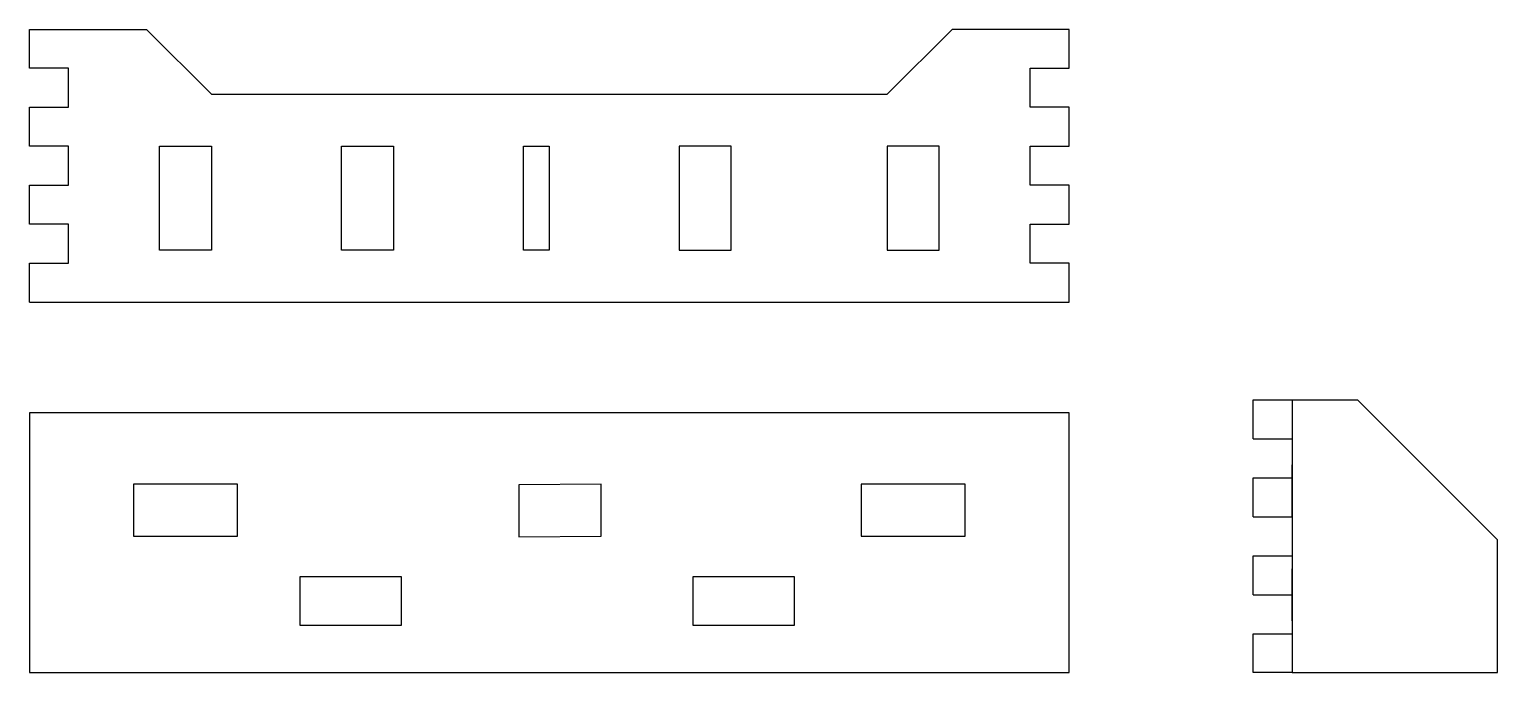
# Model space of a CAD drawing. Header units: inches. Extents: x -14.6 to 41.8, y -3.9 to 20.9.
import ezdxf

# ---------------------------------------------------------------- set-up
doc = ezdxf.new("R2010")
doc.units = ezdxf.units.IN
doc.header["$MEASUREMENT"] = 0

msp = doc.modelspace()

# ---------------------------------------------------------------- linework, layer by layer
for p, q in [((-14.627, 19.355), (-14.627, 20.855)), ((-14.627, 20.855), (-13.127, 20.855)), ((-13.127, 20.855), (-10.127, 20.855)), ((-10.127, 20.855), (-7.627, 18.355)), ((20.873, 20.855), (18.373, 18.355)), ((23.873, 20.855), (20.873, 20.855)), ((25.373, 20.855), (23.873, 20.855)), ((25.373, 19.355), (25.373, 20.855)), ((-13.127, 19.355), (-14.627, 19.355)), ((-13.127, 17.855), (-13.127, 19.355)), ((23.873, 17.855), (23.873, 19.355)), ((23.873, 19.355), (25.373, 19.355)), ((-7.627, 18.355), (18.373, 18.355)), ((-14.627, 16.355), (-14.627, 17.855)), ((-14.627, 17.855), (-13.127, 17.855)), ((25.373, 17.855), (23.873, 17.855)), ((25.373, 16.355), (25.373, 17.855)), ((-13.127, 16.355), (-14.627, 16.355)), ((-13.127, 14.855), (-13.127, 16.355)), ((-9.627, 12.355), (-9.627, 16.355)), ((-9.627, 16.355), (-7.627, 16.355)), ((-7.627, 16.355), (-7.627, 12.355)), ((-2.627, 12.355), (-2.627, 16.355)), ((-2.627, 16.355), (-0.627, 16.355)), ((-0.627, 16.355), (-0.627, 12.355)), ((4.373, 12.355), (4.373, 16.355)), ((4.373, 16.355), (5.373, 16.355)), ((5.373, 16.355), (5.373, 12.355)), ((23.873, 14.855), (23.873, 16.355)), ((23.873, 16.355), (25.373, 16.355)), ((-14.627, 13.355), (-14.627, 14.855)), ((-14.627, 14.855), (-13.127, 14.855)), ((25.373, 14.855), (23.873, 14.855)), ((25.373, 13.355), (25.373, 14.855)), ((-13.127, 13.355), (-14.627, 13.355)), ((-13.127, 11.855), (-13.127, 13.355)), ((23.873, 11.855), (23.873, 13.355)), ((23.873, 13.355), (25.373, 13.355)), ((-7.627, 12.355), (-9.627, 12.355)), ((-0.627, 12.355), (-2.627, 12.355)), ((5.373, 12.355), (4.373, 12.355)), ((-14.627, 11.855), (-13.127, 11.855)), ((-14.627, 10.355), (-14.627, 11.855)), ((25.373, 11.855), (23.873, 11.855)), ((25.373, 10.355), (25.373, 11.855)), ((-14.627, 10.355), (25.373, 10.355)), ((32.447, 6.601), (33.947, 6.601)), ((32.447, 5.101), (32.447, 6.601)), ((33.947, 6.601), (33.947, -3.899)), ((33.947, 6.601), (36.457, 6.601)), ((36.457, 6.601), (41.849, 1.209)), ((32.447, 5.101), (33.947, 5.101)), ((33.947, 2.101), (33.947, 4.101)), ((32.447, 3.601), (33.947, 3.601)), ((32.447, 2.101), (32.447, 3.601)), ((32.447, 2.101), (33.947, 2.101)), ((41.849, -3.899), (41.849, 1.209)), ((32.447, 0.601), (33.947, 0.601)), ((32.447, 0.601), (33.947, 0.601)), ((32.447, -0.899), (32.447, 0.601)), ((33.947, -1.899), (33.947, 0.101)), ((32.447, -0.899), (33.947, -0.899)), ((32.447, -3.899), (32.447, -2.399)), ((32.447, -2.399), (33.947, -2.399)), ((33.947, -3.899), (32.447, -3.899)), ((33.947, -3.899), (41.849, -3.899))]:
    msp.add_line(p, q)
for points in [[(10.373, 12.355), (12.373, 12.355), (12.373, 16.355), (10.373, 16.355)], [(20.373, 16.355), (18.373, 16.355), (18.373, 12.355), (20.373, 12.355)], [(-14.627, -3.899), (25.373, -3.899), (25.373, 6.101), (-14.627, 6.101)], [(-10.627, 1.353), (-6.627, 1.353), (-6.627, 3.353), (-10.627, 3.353)], [(4.202, 1.323), (7.373, 1.353), (7.373, 3.353), (4.202, 3.323)], [(17.373, 1.353), (21.373, 1.353), (21.373, 3.353), (17.373, 3.353)], [(-4.216, -0.193), (-0.322, -0.193), (-0.322, -2.08), (-4.216, -2.08)], [(10.902, -0.193), (14.796, -0.193), (14.796, -2.08), (10.902, -2.08)]]:
    msp.add_lwpolyline(points, close=True)

doc.saveas('drawing.dxf')
